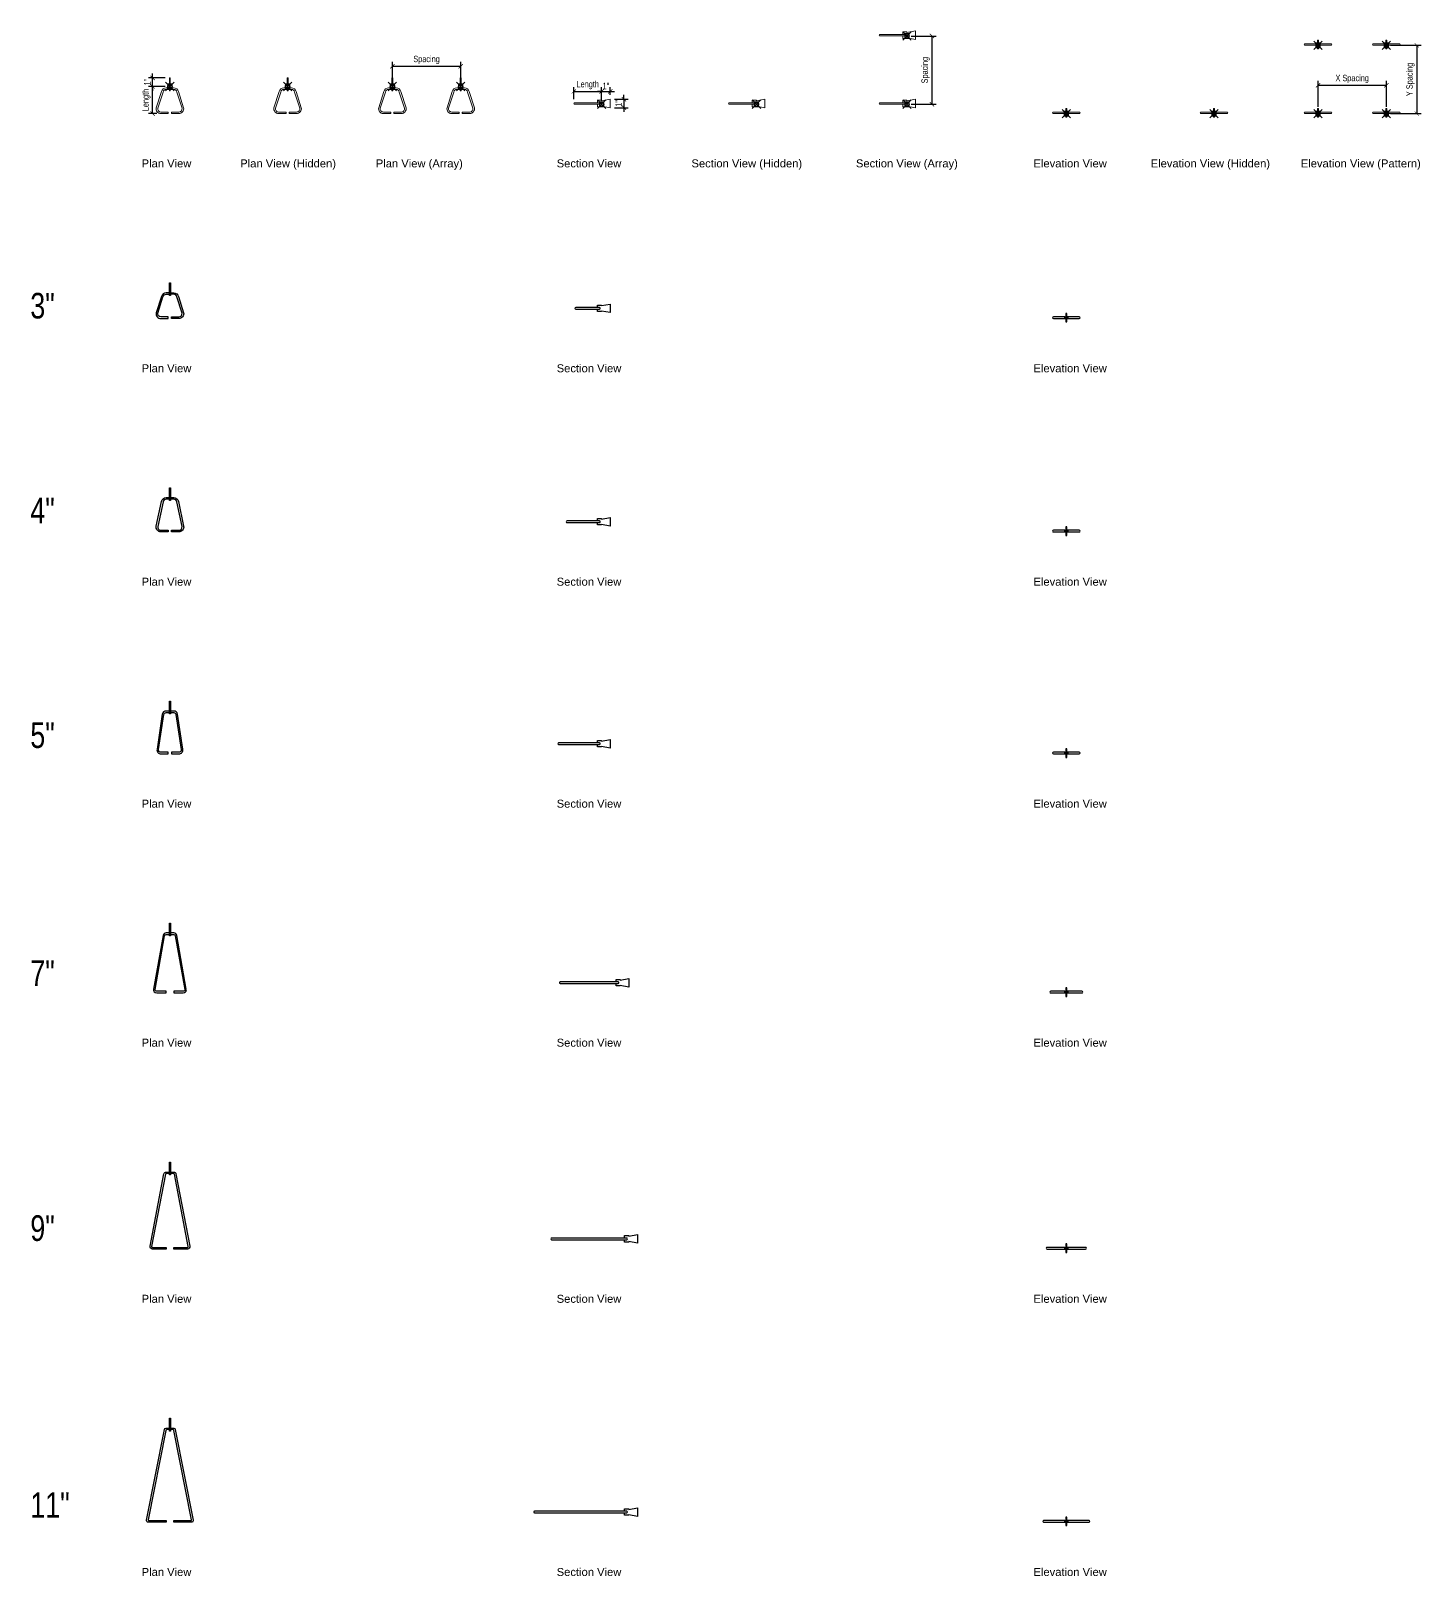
# Model space of a CAD drawing. Header units: inches. Extents: x -9 to 154, y -171 to 10.
import ezdxf
from ezdxf.enums import TextEntityAlignment as Align

# ---------------------------------------------------------------- set-up
doc = ezdxf.new("R2010")
doc.units = ezdxf.units.IN
doc.header["$LTSCALE"] = 48
doc.header["$MEASUREMENT"] = 0
doc.header["$PDMODE"] = 99
doc.header["$PDSIZE"] = 0.5
doc.layers.add('DIMLINE', color=211, linetype='Continuous')
doc.layers.add('FINE', color=90, linetype='Continuous', lineweight=18)
doc.layers.add('TITTXT', color=213, linetype='Continuous', lineweight=50)
doc.styles.add('Arch-Dim', font='ARIAL.TTF', dxfattribs={"width": 0.75})
doc.styles.add('RomanS', font='romans.shx')
doc.dimstyles.new('Aec-Arch-I-96', dxfattribs={"dimscale": 96, "dimtxt": 0.09375, "dimasz": 0.0625, "dimexe": 0.0625, "dimexo": 0.0625, "dimgap": 0.03125, "dimtad": 1, "dimdec": 4, "dimzin": 3, "dimdsep": 46, "dimlunit": 4, "dimtxsty": 'Arch-Dim', "dimblk": 'ARCHTICK', "dimcen": 0.09375, "dimazin": 2, "dimtfac": 0.75, "dimtdec": 4, "dimtix": 1, "dimtmove": 2, "dimatfit": 2, "dimfxl": 1, "dimtolj": 1, "dimtzin": 0, "dimarcsym": 0})

# ---------------------------------------------------------------- blocks, each defined once
blk = doc.blocks.new('Anno_Title_T2')
at = {"color": 0, "linetype": 'ByBlock', "lineweight": -2, "style": 'RomanS'}
blk.add_attdef('TITLE', (0, 0.5), '', height=1.25, dxfattribs=at)
blk.add_attdef('SCALE', text='', height=0.75, dxfattribs=at).set_placement((0, -0.5), align=Align.TOP_LEFT)
blk = doc.blocks.new('_ArchTick')
at = {"color": 0, "linetype": 'ByBlock', "const_width": 0.15}
blk.add_lwpolyline([(-0.5, -0.5), (0.5, 0.5)], dxfattribs=at)
blk = doc.blocks.new('*D21')
at = {"layer": 'DEFPOINTS', "color": 0}
for p in [(5.66, 3.18), (7.63, 3.18), (6.63, 0)]:
    blk.add_point(p, dxfattribs=at)
at = {"layer": 'DIMLINE', "color": 8, "lineweight": -2}
for p, q in [((7.13, 3.18), (5.16, 3.18)), ((5.66, 0), (5.66, 3.18)), ((6.13, 0), (5.16, 0))]:
    blk.add_line(p, q, dxfattribs=at)
at = {"layer": 'DIMLINE', "color": 8, "lineweight": -2, "xscale": 0.5, "yscale": 0.5, "zscale": 0.5}
for p, rotation in [((5.66, 3.18), 90), ((5.66, 0), 270)]:
    blk.add_blockref('_ArchTick', p, dxfattribs=dict(at, rotation=rotation))
at = {"layer": 'DIMLINE', "color": 0, "insert": (4.93, 1.59), "char_height": 0.75, "attachment_point": 5, "rotation": 90, "style": 'Arch-Dim'}
blk.add_mtext('\\A1;Length', dxfattribs=at)
blk = doc.blocks.new('_Open90')
at = {"color": 0, "linetype": 'ByBlock', "lineweight": -2}
for p, q in [((0, 0), (-1, 0)), ((-0.5, 0.5), (0, 0)), ((0, 0), (-0.5, -0.5))]:
    blk.add_line(p, q, dxfattribs=at)
blk = doc.blocks.new('*D22')
at = {"layer": 'DEFPOINTS', "color": 0}
for p in [(41.73, 5.55), (33.73, 3.18), (41.73, 3.18)]:
    blk.add_point(p, dxfattribs=at)
at = {"layer": 'DIMLINE', "color": 8, "lineweight": -2}
for p, q in [((33.73, 3.68), (33.73, 6.05)), ((33.73, 5.55), (41.73, 5.55)), ((41.73, 3.68), (41.73, 6.05))]:
    blk.add_line(p, q, dxfattribs=at)
at = {"layer": 'DIMLINE', "color": 8, "lineweight": -2, "xscale": 0.5, "yscale": 0.5, "zscale": 0.5, "rotation": 180}
blk.add_blockref('_ArchTick', (33.73, 5.55), dxfattribs=at)
at = {"layer": 'DIMLINE', "color": 8, "lineweight": -2, "xscale": 0.5, "yscale": 0.5, "zscale": 0.5}
blk.add_blockref('_ArchTick', (41.73, 5.55), dxfattribs=at)
at = {"layer": 'DIMLINE', "color": 0, "insert": (37.73, 6.29), "char_height": 0.75, "attachment_point": 5, "style": 'Arch-Dim'}
blk.add_mtext('\\A1;Spacing', dxfattribs=at)
blk = doc.blocks.new('*D23')
at = {"layer": 'DEFPOINTS', "color": 0}
for p in [(93.98, 9.09), (93.98, 1.09), (96.9, 1.09)]:
    blk.add_point(p, dxfattribs=at)
at = {"layer": 'DIMLINE', "color": 8, "lineweight": -2}
for p, q in [((94.48, 9.09), (97.4, 9.09)), ((96.9, 9.09), (96.9, 1.09)), ((94.48, 1.09), (97.4, 1.09))]:
    blk.add_line(p, q, dxfattribs=at)
at = {"layer": 'DIMLINE', "color": 8, "lineweight": -2, "xscale": 0.5, "yscale": 0.5, "zscale": 0.5}
for p, rotation in [((96.9, 9.09), 90), ((96.9, 1.09), 270)]:
    blk.add_blockref('_ArchTick', p, dxfattribs=dict(at, rotation=rotation))
at = {"layer": 'DIMLINE', "color": 0, "insert": (96.16, 5.09), "char_height": 0.75, "attachment_point": 5, "rotation": 90, "style": 'Arch-Dim'}
blk.add_mtext('\\A1;Spacing', dxfattribs=at)
blk = doc.blocks.new('*D24')
at = {"layer": 'DEFPOINTS', "color": 0}
for p in [(150.11, 3.32), (142.11, 0.28), (150.11, 0.28)]:
    blk.add_point(p, dxfattribs=at)
at = {"layer": 'DIMLINE', "color": 8, "lineweight": -2}
for p, q in [((142.11, 0.78), (142.11, 3.82)), ((150.11, 0.78), (150.11, 3.82)), ((142.11, 3.32), (150.11, 3.32))]:
    blk.add_line(p, q, dxfattribs=at)
at = {"layer": 'DIMLINE', "color": 8, "lineweight": -2, "xscale": 0.5, "yscale": 0.5, "zscale": 0.5, "rotation": 180}
blk.add_blockref('_ArchTick', (142.11, 3.32), dxfattribs=at)
at = {"layer": 'DIMLINE', "color": 8, "lineweight": -2, "xscale": 0.5, "yscale": 0.5, "zscale": 0.5}
blk.add_blockref('_ArchTick', (150.11, 3.32), dxfattribs=at)
at = {"layer": 'DIMLINE', "color": 0, "insert": (146.11, 4.06), "char_height": 0.75, "attachment_point": 5, "style": 'Arch-Dim'}
blk.add_mtext('\\A1;X Spacing', dxfattribs=at)
blk = doc.blocks.new('*D25')
at = {"layer": 'DEFPOINTS', "color": 0}
for p in [(150.11, 8), (150.11, 0), (153.67, 0)]:
    blk.add_point(p, dxfattribs=at)
at = {"layer": 'DIMLINE', "color": 8, "lineweight": -2}
for p, q in [((150.61, 8), (154.17, 8)), ((153.67, 8), (153.67, 0)), ((150.61, 0), (154.17, 0))]:
    blk.add_line(p, q, dxfattribs=at)
at = {"layer": 'DIMLINE', "color": 8, "lineweight": -2, "xscale": 0.5, "yscale": 0.5, "zscale": 0.5}
for p, rotation in [((153.67, 8), 90), ((153.67, 0), 270)]:
    blk.add_blockref('_ArchTick', p, dxfattribs=dict(at, rotation=rotation))
at = {"layer": 'DIMLINE', "color": 0, "insert": (152.93, 4), "char_height": 0.75, "attachment_point": 5, "rotation": 90, "style": 'Arch-Dim'}
blk.add_mtext('\\A1;Y Spacing', dxfattribs=at)
blk = doc.blocks.new('*D26')
at = {"layer": 'DEFPOINTS', "color": 0}
for p in [(5.66, 4.18), (7.63, 4.18), (7.63, 3.18)]:
    blk.add_point(p, dxfattribs=at)
at = {"layer": 'DIMLINE', "color": 8, "lineweight": -2}
for p, q in [((7.13, 4.18), (5.16, 4.18)), ((5.66, 4.18), (5.66, 4.68)), ((5.66, 3.18), (5.66, 4.18)), ((7.13, 3.18), (5.16, 3.18)), ((5.66, 3.18), (5.66, 2.68))]:
    blk.add_line(p, q, dxfattribs=at)
at = {"layer": 'DIMLINE', "color": 8, "lineweight": -2, "xscale": 0.5, "yscale": 0.5, "zscale": 0.5}
for p, rotation in [((5.66, 4.18), 270), ((5.66, 3.18), 90)]:
    blk.add_blockref('_ArchTick', p, dxfattribs=dict(at, rotation=rotation))
at = {"layer": 'DIMLINE', "color": 0, "insert": (5.04, 3.68), "char_height": 0.75, "attachment_point": 5, "rotation": 90, "style": 'Arch-Dim'}
blk.add_mtext('\\A1;1"', dxfattribs=at)
blk = doc.blocks.new('*D27')
at = {"layer": 'DEFPOINTS', "color": 0}
for p in [(58.23, 2.6), (54.97, 1.19), (58.23, 1.09)]:
    blk.add_point(p, dxfattribs=at)
at = {"layer": 'DIMLINE', "color": 8, "lineweight": -2}
for p, q in [((54.97, 1.69), (54.97, 3.1)), ((54.97, 2.6), (58.23, 2.6)), ((58.23, 1.59), (58.23, 3.1))]:
    blk.add_line(p, q, dxfattribs=at)
at = {"layer": 'DIMLINE', "color": 8, "lineweight": -2, "xscale": 0.5, "yscale": 0.5, "zscale": 0.5, "rotation": 180}
blk.add_blockref('_ArchTick', (54.97, 2.6), dxfattribs=at)
at = {"layer": 'DIMLINE', "color": 8, "lineweight": -2, "xscale": 0.5, "yscale": 0.5, "zscale": 0.5}
blk.add_blockref('_ArchTick', (58.23, 2.6), dxfattribs=at)
at = {"layer": 'DIMLINE', "color": 0, "insert": (56.6, 3.34), "char_height": 0.75, "attachment_point": 5, "style": 'Arch-Dim'}
blk.add_mtext('\\A1;Length', dxfattribs=at)
blk = doc.blocks.new('*D28')
at = {"layer": 'DEFPOINTS', "color": 0}
for p in [(59.23, 2.6), (58.23, 1.09), (59.23, 1.69)]:
    blk.add_point(p, dxfattribs=at)
at = {"layer": 'DIMLINE', "color": 8, "lineweight": -2}
for p, q in [((58.23, 2.6), (57.73, 2.6)), ((58.23, 1.59), (58.23, 3.1)), ((58.23, 2.6), (59.23, 2.6)), ((59.23, 2.19), (59.23, 3.1)), ((59.23, 2.6), (59.73, 2.6))]:
    blk.add_line(p, q, dxfattribs=at)
at = {"layer": 'DIMLINE', "color": 8, "lineweight": -2, "xscale": 0.5, "yscale": 0.5, "zscale": 0.5}
blk.add_blockref('_ArchTick', (58.23, 2.6), dxfattribs=at)
at = {"layer": 'DIMLINE', "color": 8, "lineweight": -2, "xscale": 0.5, "yscale": 0.5, "zscale": 0.5, "rotation": 180}
blk.add_blockref('_ArchTick', (59.23, 2.6), dxfattribs=at)
at = {"layer": 'DIMLINE', "color": 0, "insert": (58.73, 3.23), "char_height": 0.75, "attachment_point": 5, "style": 'Arch-Dim'}
blk.add_mtext('\\A1;1"', dxfattribs=at)
blk = doc.blocks.new('*D29')
at = {"layer": 'DEFPOINTS', "color": 0}
for p in [(59.23, 1.69), (59.23, 0.69), (60.84, 0.69)]:
    blk.add_point(p, dxfattribs=at)
at = {"layer": 'DIMLINE', "color": 8, "lineweight": -2}
for p, q in [((60.84, 1.69), (60.84, 2.19)), ((59.73, 1.69), (61.34, 1.69)), ((59.73, 0.69), (61.34, 0.69)), ((60.84, 1.69), (60.84, 0.69)), ((60.84, 0.69), (60.84, 0.19))]:
    blk.add_line(p, q, dxfattribs=at)
at = {"layer": 'DIMLINE', "color": 8, "lineweight": -2, "xscale": 0.5, "yscale": 0.5, "zscale": 0.5}
for p, rotation in [((60.84, 1.69), 270), ((60.84, 0.69), 90)]:
    blk.add_blockref('_ArchTick', p, dxfattribs=dict(at, rotation=rotation))
at = {"layer": 'DIMLINE', "color": 0, "insert": (60.21, 1.19), "char_height": 0.75, "attachment_point": 5, "rotation": 90, "style": 'Arch-Dim'}
blk.add_mtext('\\A1;1"', dxfattribs=at)
blk = doc.blocks.new('AecDtl_3HorizontalDovetailTrianglePlan')
at = {"color": 0, "linetype": 'ByBlock', "lineweight": -2, "ltscale": 0.0625}
blk.add_lwpolyline([(-0.05, 0), (-0.05, 1), (0.05, 1), (0.05, 0), (0.05, -0.5), (-0.05, -0.5)], close=True, dxfattribs=at)
blk.add_lwpolyline([(-0.05, 0), (0.05, 0)], dxfattribs=at)
for points in [[(-0.05, -0.16), (-0.44, -0.16, 0.35579), (-0.99, -0.61), (-1.6, -2.5, 0.475155), (-1.05, -3.18), (-0.19, -3.18), (-0.19, -2.99), (-1.05, -2.99, -0.467625), (-1.42, -2.55), (-0.81, -0.65, -0.362746), (-0.44, -0.34), (-0.05, -0.34)], [(0.05, -0.16), (0.44, -0.16, -0.35579), (0.99, -0.61), (1.6, -2.5, -0.475155), (1.05, -3.18), (0.19, -3.18), (0.19, -2.99), (1.05, -2.99, 0.467625), (1.42, -2.55), (0.81, -0.65, 0.362746), (0.44, -0.34), (0.05, -0.34)]]:
    blk.add_lwpolyline(points, format="xyb", dxfattribs=at)
blk = doc.blocks.new('AecDtl_3HorizontalDovetailTriangleSection')
at = {"color": 0, "linetype": 'ByBlock', "lineweight": -2, "ltscale": 0.0625}
blk.add_lwpolyline([(-0.25, 0.19), (-3.04, 0.19, 1), (-3.04, 0), (-0.25, 0, 1)], format="xyb", close=True, dxfattribs=at)
blk.add_lwpolyline([(-0.5, 0.19), (-0.5, 0.47), (0, 0.47), (0, 0.41), (1, 0.59), (1, -0.41), (0, -0.22), (0, -0.28), (-0.5, -0.28), (-0.5, 0)], dxfattribs=at)
blk = doc.blocks.new('AecDtl_3HorizontalDovetailTriangleElevation')
at = {"color": 0, "linetype": 'ByBlock', "lineweight": -2, "ltscale": 0.0625}
for points in [[(-0.19, 0.19), (-1.52, 0.19, 1), (-1.52, 0), (-0.19, 0)], [(0.19, 0), (1.52, 0, 1), (1.52, 0.19), (0.19, 0.19)]]:
    blk.add_lwpolyline(points, format="xyb", close=True, dxfattribs=at)
for points in [[(-0.19, 0.19), (-0.05, 0.19)], [(-0.19, 0), (-0.05, 0)], [(0.05, 0.47), (-0.05, 0.47)], [(0.19, 0.19), (0.05, 0.19)], [(0.05, 0), (0.19, 0)], [(-0.05, -0.28), (0.05, -0.28)]]:
    blk.add_lwpolyline(points, dxfattribs=at)
blk.add_lwpolyline([(0.05, 0.59), (-0.05, 0.59), (-0.05, -0.41), (0.05, -0.41)], close=True, dxfattribs=at)
blk = doc.blocks.new('AecDtl_4HorizontalDovetailTriangleSection')
at = {"color": 0, "linetype": 'ByBlock', "lineweight": -2, "ltscale": 0.0625}
blk.add_lwpolyline([(-0.25, 0.19), (-4.04, 0.19, 1), (-4.04, 0), (-0.25, 0, 1)], format="xyb", close=True, dxfattribs=at)
blk.add_lwpolyline([(-0.5, 0.19), (-0.5, 0.47), (0, 0.47), (0, 0.41), (1, 0.59), (1, -0.41), (0, -0.22), (0, -0.28), (-0.5, -0.28), (-0.5, 0)], dxfattribs=at)
blk = doc.blocks.new('AecDtl_4HorizontalDovetailTriangleElevation')
at = {"color": 0, "linetype": 'ByBlock', "lineweight": -2, "ltscale": 0.0625}
for points in [[(-0.19, 0.19), (-1.52, 0.19, 1), (-1.52, 0), (-0.19, 0)], [(0.19, 0), (1.52, 0, 1), (1.52, 0.19), (0.19, 0.19)]]:
    blk.add_lwpolyline(points, format="xyb", close=True, dxfattribs=at)
for points in [[(-0.19, 0.19), (-0.05, 0.19)], [(-0.19, 0), (-0.05, 0)], [(0.05, 0.47), (-0.05, 0.47)], [(0.19, 0.19), (0.05, 0.19)], [(0.05, 0), (0.19, 0)], [(-0.05, -0.28), (0.05, -0.28)]]:
    blk.add_lwpolyline(points, dxfattribs=at)
blk.add_lwpolyline([(0.05, 0.59), (-0.05, 0.59), (-0.05, -0.41), (0.05, -0.41)], close=True, dxfattribs=at)
blk = doc.blocks.new('AecDtl_4HorizontalDovetailTrianglePlan')
at = {"color": 0, "linetype": 'ByBlock', "lineweight": -2, "ltscale": 0.0625}
blk.add_lwpolyline([(-0.05, 0), (-0.05, 1), (0.05, 1), (0.05, 0), (0.05, -0.5), (-0.05, -0.5)], close=True, dxfattribs=at)
blk.add_lwpolyline([(-0.05, 0), (0.05, 0)], dxfattribs=at)
for points in [[(-0.05, -0.34), (-0.44, -0.34, 0.359268), (-0.8, -0.65), (-1.42, -3.55, 0.471381), (-1.05, -3.99), (-0.19, -3.99), (-0.19, -4.18), (-1.05, -4.18, -0.472374), (-1.6, -3.51), (-0.99, -0.61, -0.35835), (-0.44, -0.16), (-0.05, -0.16)], [(0.05, -0.16), (0.44, -0.16, -0.35835), (0.99, -0.61), (1.6, -3.51, -0.472374), (1.05, -4.18), (0.19, -4.18), (0.19, -3.99), (1.05, -3.99, 0.471381), (1.42, -3.55), (0.8, -0.65, 0.359268), (0.44, -0.34), (0.05, -0.34)]]:
    blk.add_lwpolyline(points, format="xyb", dxfattribs=at)
blk = doc.blocks.new('AecDtl_5HorizontalDovetailTriangleSection')
at = {"color": 0, "linetype": 'ByBlock', "lineweight": -2, "ltscale": 0.0625}
blk.add_lwpolyline([(-0.25, 0.19), (-5.04, 0.19, 1), (-5.04, 0), (-0.25, 0, 1)], format="xyb", close=True, dxfattribs=at)
blk.add_lwpolyline([(-0.5, 0.19), (-0.5, 0.47), (0, 0.47), (0, 0.41), (1, 0.59), (1, -0.41), (0, -0.22), (0, -0.28), (-0.5, -0.28), (-0.5, 0)], dxfattribs=at)
blk = doc.blocks.new('AecDtl_5HorizontalDovetailTriangleElevation')
at = {"color": 0, "linetype": 'ByBlock', "lineweight": -2, "ltscale": 0.0625}
for points in [[(-0.19, 0.19), (-1.52, 0.19, 1), (-1.52, 0), (-0.19, 0)], [(0.19, 0), (1.52, 0, 1), (1.52, 0.19), (0.19, 0.19)]]:
    blk.add_lwpolyline(points, format="xyb", close=True, dxfattribs=at)
for points in [[(-0.19, 0.19), (-0.05, 0.19)], [(-0.19, 0), (-0.05, 0)], [(0.05, 0.47), (-0.05, 0.47)], [(0.19, 0.19), (0.05, 0.19)], [(0.05, 0), (0.19, 0)], [(-0.05, -0.28), (0.05, -0.28)]]:
    blk.add_lwpolyline(points, dxfattribs=at)
blk.add_lwpolyline([(0.05, 0.59), (-0.05, 0.59), (-0.05, -0.41), (0.05, -0.41)], close=True, dxfattribs=at)
blk = doc.blocks.new('AecDtl_5HorizontalDovetailTrianglePlan')
at = {"color": 0, "linetype": 'ByBlock', "lineweight": -2, "ltscale": 0.0625}
blk.add_lwpolyline([(-0.05, 0), (-0.05, 1), (0.05, 1), (0.05, 0), (0.05, -0.5), (-0.05, -0.5)], close=True, dxfattribs=at)
blk.add_lwpolyline([(-0.05, 0), (0.05, 0)], dxfattribs=at)
for points in [[(-0.05, -0.16), (-0.13, -0.16), (-0.44, -0.16, 0.360307), (-0.9, -0.54), (-1.51, -4.62, 0.470257), (-1.05, -5.18), (-0.19, -5.18), (-0.19, -4.99), (-1.05, -4.99, -0.473029), (-1.33, -4.66), (-0.71, -0.57, -0.357746), (-0.44, -0.34), (-0.13, -0.34), (-0.05, -0.34)], [(0.05, -0.34), (0.12, -0.34), (0.44, -0.34, -0.357746), (0.71, -0.57), (1.33, -4.66, -0.473029), (1.05, -4.99), (0.19, -4.99), (0.19, -5.18), (1.05, -5.18, 0.470257), (1.51, -4.62), (0.9, -0.54, 0.360307), (0.44, -0.16), (0.12, -0.16), (0.05, -0.16)]]:
    blk.add_lwpolyline(points, format="xyb", dxfattribs=at)
blk = doc.blocks.new('AecDtl_7HorizontalDovetailTriangleSection')
at = {"color": 0, "linetype": 'ByBlock', "lineweight": -2, "ltscale": 0.0625}
blk.add_lwpolyline([(-0.25, 0.19), (-7.04, 0.19, 1), (-7.04, 0), (-0.25, 0, 1)], format="xyb", close=True, dxfattribs=at)
blk.add_lwpolyline([(-0.5, 0.19), (-0.5, 0.47), (0, 0.47), (0, 0.41), (1, 0.59), (1, -0.41), (0, -0.22), (0, -0.28), (-0.5, -0.28), (-0.5, 0)], dxfattribs=at)
blk = doc.blocks.new('AecDtl_7HorizontalDovetailTriangleElevation')
at = {"color": 0, "linetype": 'ByBlock', "lineweight": -2, "ltscale": 0.0625}
for points in [[(-0.19, 0.19), (-1.83, 0.19, 1), (-1.83, 0), (-0.19, 0)], [(0.19, 0), (1.83, 0, 1), (1.83, 0.19), (0.19, 0.19)]]:
    blk.add_lwpolyline(points, format="xyb", close=True, dxfattribs=at)
for points in [[(-0.19, 0.19), (-0.05, 0.19)], [(-0.19, 0), (-0.05, 0)], [(0.05, 0.47), (-0.05, 0.47)], [(0.19, 0.19), (0.05, 0.19)], [(0.05, 0), (0.19, 0)], [(-0.05, -0.28), (0.05, -0.28)]]:
    blk.add_lwpolyline(points, dxfattribs=at)
blk.add_lwpolyline([(0.05, 0.59), (-0.05, 0.59), (-0.05, -0.41), (0.05, -0.41)], close=True, dxfattribs=at)
blk = doc.blocks.new('AecDtl_7HorizontalDovetailTrianglePlan')
at = {"color": 0, "linetype": 'ByBlock', "lineweight": -2, "ltscale": 0.0625}
blk.add_lwpolyline([(-0.05, 0), (-0.05, 1), (0.05, 1), (0.05, 0), (0.05, -0.5), (-0.05, -0.5)], close=True, dxfattribs=at)
blk.add_lwpolyline([(-0.05, 0), (0.05, 0)], dxfattribs=at)
for points in [[(-0.05, -0.16), (-0.44, -0.16, 0.359021), (-0.8, -0.46), (-1.92, -6.73, 0.471648), (-1.55, -7.18), (-0.44, -7.18), (-0.44, -6.99), (-1.55, -6.99, -0.473705), (-1.73, -6.77), (-0.62, -0.49, -0.357124), (-0.44, -0.34), (-0.05, -0.34)], [(0.05, -0.34), (0.44, -0.34, -0.357124), (0.62, -0.49), (1.73, -6.77, -0.473705), (1.55, -6.99), (0.44, -6.99), (0.44, -7.18), (1.55, -7.18, 0.471648), (1.92, -6.73), (0.8, -0.46, 0.359021), (0.44, -0.16), (0.05, -0.16)]]:
    blk.add_lwpolyline(points, format="xyb", dxfattribs=at)
blk = doc.blocks.new('AecDtl_9HorizontalDovetailTriangleSection')
at = {"color": 0, "linetype": 'ByBlock', "lineweight": -2, "ltscale": 0.0625}
blk.add_lwpolyline([(-0.25, 0.19), (-9.04, 0.19, 1), (-9.04, 0), (-0.25, 0, 1)], format="xyb", close=True, dxfattribs=at)
blk.add_lwpolyline([(-0.5, 0.19), (-0.5, 0.47), (0, 0.47), (0, 0.41), (1, 0.59), (1, -0.41), (0, -0.22), (0, -0.28), (-0.5, -0.28), (-0.5, 0)], dxfattribs=at)
blk = doc.blocks.new('AecDtl_11HorizontalDovetailTrianglePlan')
at = {"color": 0, "linetype": 'ByBlock', "lineweight": -2, "ltscale": 0.0625}
blk.add_lwpolyline([(-0.05, 0), (-0.05, 1), (0.05, 1), (0.05, 0), (0.05, -0.5), (-0.05, -0.5)], close=True, dxfattribs=at)
blk.add_lwpolyline([(-0.05, 0), (0.05, 0)], dxfattribs=at)
for points in [[(-0.05, -0.34), (-0.13, -0.34), (-0.34, -0.34, 0.353835), (-0.46, -0.44), (-2.53, -10.92, 0.477285), (-2.47, -10.99), (-0.44, -10.99), (-0.44, -11.18), (-2.55, -11.18, -0.474497), (-2.73, -10.95), (-0.62, -0.31, -0.356395), (-0.44, -0.16), (-0.13, -0.16), (-0.05, -0.16)], [(0.05, -0.16), (0.12, -0.16), (0.44, -0.16, -0.356395), (0.62, -0.31), (2.73, -10.95, -0.474497), (2.55, -11.18), (0.44, -11.18), (0.44, -10.99), (2.47, -10.99, 0.477285), (2.53, -10.92), (0.46, -0.44, 0.353835), (0.34, -0.34), (0.12, -0.34), (0.05, -0.34)]]:
    blk.add_lwpolyline(points, format="xyb", dxfattribs=at)
blk = doc.blocks.new('AecDtl_9HorizontalDovetailTriangleElevation')
at = {"color": 0, "linetype": 'ByBlock', "lineweight": -2, "ltscale": 0.0625}
for points in [[(112.45, -132.81), (110.39, -132.81, 1), (110.39, -133), (112.45, -133)], [(112.82, -133), (114.89, -133, 1), (114.89, -132.81), (112.82, -132.81)]]:
    blk.add_lwpolyline(points, format="xyb", close=True, dxfattribs=at)
for points in [[(112.45, -132.81), (112.59, -132.81)], [(112.45, -133), (112.59, -133)], [(112.68, -132.53), (112.59, -132.53)], [(112.59, -133.28), (112.68, -133.28)], [(112.82, -132.81), (112.68, -132.81)], [(112.68, -133), (112.82, -133)]]:
    blk.add_lwpolyline(points, dxfattribs=at)
blk.add_lwpolyline([(112.68, -132.41), (112.59, -132.41), (112.59, -133.41), (112.68, -133.41)], close=True, dxfattribs=at)
blk = doc.blocks.new('AecDtl_9HorizontalDovetailTrianglePlan')
at = {"color": 0, "linetype": 'ByBlock', "lineweight": -2, "ltscale": 0.0625}
blk.add_lwpolyline([(-0.05, 0), (-0.05, 1), (0.05, 1), (0.05, 0), (0.05, -0.5), (-0.05, -0.5)], close=True, dxfattribs=at)
blk.add_lwpolyline([(-0.05, 0), (0.05, 0)], dxfattribs=at)
for points in [[(-0.05, -0.34), (-0.13, -0.34), (-0.44, -0.34, 0.357456), (-0.53, -0.42), (-2.14, -8.88, 0.473344), (-2.05, -8.99), (-0.44, -8.99), (-0.44, -9.18), (-2.05, -9.18, -0.473865), (-2.33, -8.84), (-0.71, -0.38, -0.356976), (-0.44, -0.16), (-0.13, -0.16), (-0.05, -0.16)], [(0.05, -0.16), (0.12, -0.16), (0.44, -0.16, -0.356976), (0.71, -0.38), (2.33, -8.84, -0.473865), (2.05, -9.18), (0.44, -9.18), (0.44, -8.99), (2.05, -8.99, 0.473344), (2.14, -8.88), (0.53, -0.42, 0.357456), (0.44, -0.34), (0.12, -0.34), (0.05, -0.34)]]:
    blk.add_lwpolyline(points, format="xyb", dxfattribs=at)
blk = doc.blocks.new('AecDtl_11HorizontalDovetailTriangleSection')
at = {"color": 0, "linetype": 'ByBlock', "lineweight": -2, "ltscale": 0.0625}
blk.add_lwpolyline([(-0.25, 0.19), (-11.04, 0.19, 1), (-11.04, 0), (-0.25, 0, 1)], format="xyb", close=True, dxfattribs=at)
blk.add_lwpolyline([(-0.5, 0.19), (-0.5, 0.47), (0, 0.47), (0, 0.41), (1, 0.59), (1, -0.41), (0, -0.22), (0, -0.28), (-0.5, -0.28), (-0.5, 0)], dxfattribs=at)
blk = doc.blocks.new('AecDtl_11HorizontalDovetailTriangleElevation')
at = {"color": 0, "linetype": 'ByBlock', "lineweight": -2, "ltscale": 0.0625}
for points in [[(-0.1875, 0.1875), (-2.65625, 0.1875, 1), (-2.65625, 0), (-0.1875, 0)], [(0.1875, 0), (2.65625, 0, 1), (2.65625, 0.1875), (0.1875, 0.1875)]]:
    blk.add_lwpolyline(points, format="xyb", close=True, dxfattribs=at)
for points in [[(-0.1875, 0.1875), (-0.046875, 0.1875)], [(-0.1875, 0), (-0.046875, 0)], [(0.046875, 0.46875), (-0.046875, 0.46875)], [(0.1875, 0.1875), (0.046875, 0.1875)], [(0.046875, 0), (0.1875, 0)], [(-0.046875, -0.28125), (0.046875, -0.28125)]]:
    blk.add_lwpolyline(points, dxfattribs=at)
blk.add_lwpolyline([(0.046875, 0.59375), (-0.046875, 0.59375), (-0.046875, -0.40625), (0.046875, -0.40625)], close=True, dxfattribs=at)

msp = doc.modelspace()

# ---------------------------------------------------------------- linework, layer by layer
at = {"layer": 'DIMLINE'}
for p in [(93.98021, 9.09375), (142.10518, 8), (150.10518, 8), (7.68086, 3.17969), (21.46256, 3.17969), (33.72664, 3.17969), (41.72664, 3.17969), (58.22845, 1.09375), (76.35066, 1.09375), (93.98021, 1.09375), (112.63535, 0), (129.92841, 0), (142.10518, 0), (150.10518, 0)]:
    msp.add_point(p, dxfattribs=at)
at = {"layer": 'FINE'}
for points in [[(93.73021, 9.28125), (90.81614, 9.28125, 1), (90.81614, 9.09375), (93.73021, 9.09375, 1)], [(57.97845, 1.28125), (55.06439, 1.28125, 1), (55.06439, 1.09375), (57.97845, 1.09375, 1)], [(93.73021, 1.28125), (90.81614, 1.28125, 1), (90.81614, 1.09375), (93.73021, 1.09375, 1)], [(112.44785, 0.1875), (111.11547, 0.1875, 1), (111.11547, 0), (112.44785, 0)], [(112.82285, 0), (114.15522, 0, 1), (114.15522, 0.1875), (112.82285, 0.1875)]]:
    msp.add_lwpolyline(points, format="xyb", close=True, dxfattribs=at)
for points in [[(93.48021, 9.28125), (93.48021, 9.5625), (93.98021, 9.5625), (93.98021, 9.5), (94.98021, 9.6875), (94.98021, 8.6875), (93.98021, 8.875), (93.98021, 8.8125), (93.48021, 8.8125), (93.48021, 9.09375)], [(7.63398, 3.17969), (7.72773, 3.17969)], [(57.72845, 1.28125), (57.72845, 1.5625), (58.22845, 1.5625), (58.22845, 1.5), (59.22845, 1.6875), (59.22845, 0.6875), (58.22845, 0.875), (58.22845, 0.8125), (57.72845, 0.8125), (57.72845, 1.09375)], [(93.48021, 1.28125), (93.48021, 1.5625), (93.98021, 1.5625), (93.98021, 1.5), (94.98021, 1.6875), (94.98021, 0.6875), (93.98021, 0.875), (93.98021, 0.8125), (93.48021, 0.8125), (93.48021, 1.09375)], [(112.44785, 0.1875), (112.58847, 0.1875)], [(112.44785, 0), (112.58847, 0)], [(112.68222, 0.46875), (112.58847, 0.46875)], [(112.82285, 0.1875), (112.68222, 0.1875)], [(112.68222, 0), (112.82285, 0)], [(112.58847, -0.28125), (112.68222, -0.28125)]]:
    msp.add_lwpolyline(points, dxfattribs=at)
at = {"layer": 'FINE', "ltscale": 0.0625}
for points in [[(141.91768, 8.1875), (140.58531, 8.1875, 1), (140.58531, 8), (141.91768, 8)], [(142.29268, 8), (143.62505, 8, 1), (143.62505, 8.1875), (142.29268, 8.1875)], [(149.91768, 8.1875), (148.58531, 8.1875, 1), (148.58531, 8), (149.91768, 8)], [(150.29268, 8), (151.62505, 8, 1), (151.62505, 8.1875), (150.29268, 8.1875)], [(76.10066, 1.28125), (73.1866, 1.28125, 1), (73.1866, 1.09375), (76.10066, 1.09375, 1)], [(129.74091, 0.1875), (128.40853, 0.1875, 1), (128.40853, 0), (129.74091, 0)], [(130.11591, 0), (131.44828, 0, 1), (131.44828, 0.1875), (130.11591, 0.1875)], [(141.91768, 0.1875), (140.58531, 0.1875, 1), (140.58531, 0), (141.91768, 0)], [(142.29268, 0), (143.62505, 0, 1), (143.62505, 0.1875), (142.29268, 0.1875)], [(149.91768, 0.1875), (148.58531, 0.1875, 1), (148.58531, 0), (149.91768, 0)], [(150.29268, 0), (151.62505, 0, 1), (151.62505, 0.1875), (150.29268, 0.1875)]]:
    msp.add_lwpolyline(points, format="xyb", close=True, dxfattribs=at)
for points in [[(141.91768, 8.1875), (142.05831, 8.1875)], [(141.91768, 8), (142.05831, 8)], [(142.15206, 8.46875), (142.05831, 8.46875)], [(142.05831, 7.71875), (142.15206, 7.71875)], [(142.29268, 8.1875), (142.15206, 8.1875)], [(142.15206, 8), (142.29268, 8)], [(149.91768, 8.1875), (150.05831, 8.1875)], [(149.91768, 8), (150.05831, 8)], [(150.15206, 8.46875), (150.05831, 8.46875)], [(150.05831, 7.71875), (150.15206, 7.71875)], [(150.29268, 8.1875), (150.15206, 8.1875)], [(150.15206, 8), (150.29268, 8)], [(21.41569, 3.17969), (21.50944, 3.17969)], [(33.67976, 3.17969), (33.77351, 3.17969)], [(41.67976, 3.17969), (41.77351, 3.17969)], [(75.85066, 1.28125), (75.85066, 1.5625), (76.35066, 1.5625), (76.35066, 1.5), (77.35066, 1.6875), (77.35066, 0.6875), (76.35066, 0.875), (76.35066, 0.8125), (75.85066, 0.8125), (75.85066, 1.09375)], [(129.74091, 0.1875), (129.88153, 0.1875)], [(129.74091, 0), (129.88153, 0)], [(129.97528, 0.46875), (129.88153, 0.46875)], [(130.11591, 0.1875), (129.97528, 0.1875)], [(129.97528, 0), (130.11591, 0)], [(141.91768, 0.1875), (142.05831, 0.1875)], [(141.91768, 0), (142.05831, 0)], [(142.15206, 0.46875), (142.05831, 0.46875)], [(142.29268, 0.1875), (142.15206, 0.1875)], [(142.15206, 0), (142.29268, 0)], [(149.91768, 0.1875), (150.05831, 0.1875)], [(149.91768, 0), (150.05831, 0)], [(150.15206, 0.46875), (150.05831, 0.46875)], [(150.29268, 0.1875), (150.15206, 0.1875)], [(150.15206, 0), (150.29268, 0)], [(129.88153, -0.28125), (129.97528, -0.28125)], [(142.05831, -0.28125), (142.15206, -0.28125)], [(150.05831, -0.28125), (150.15206, -0.28125)]]:
    msp.add_lwpolyline(points, dxfattribs=at)
for points in [[(142.15206, 8.59375), (142.05831, 8.59375), (142.05831, 7.59375), (142.15206, 7.59375)], [(150.15206, 8.59375), (150.05831, 8.59375), (150.05831, 7.59375), (150.15206, 7.59375)], [(21.41569, 3.17969), (21.41569, 4.17969), (21.50944, 4.17969), (21.50944, 3.17969), (21.50944, 2.67969), (21.41569, 2.67969)], [(33.67976, 3.17969), (33.67976, 4.17969), (33.77351, 4.17969), (33.77351, 3.17969), (33.77351, 2.67969), (33.67976, 2.67969)], [(41.67976, 3.17969), (41.67976, 4.17969), (41.77351, 4.17969), (41.77351, 3.17969), (41.77351, 2.67969), (41.67976, 2.67969)], [(129.97528, 0.59375), (129.88153, 0.59375), (129.88153, -0.40625), (129.97528, -0.40625)], [(142.15206, 0.59375), (142.05831, 0.59375), (142.05831, -0.40625), (142.15206, -0.40625)], [(150.15206, 0.59375), (150.05831, 0.59375), (150.05831, -0.40625), (150.15206, -0.40625)]]:
    msp.add_lwpolyline(points, close=True, dxfattribs=at)
at = {"layer": 'FINE'}
for points in [[(7.63398, 3.17969), (7.63398, 4.17969), (7.72773, 4.17969), (7.72773, 3.17969), (7.72773, 2.67969), (7.63398, 2.67969)], [(112.68222, 0.59375), (112.58847, 0.59375), (112.58847, -0.40625), (112.68222, -0.40625)]]:
    msp.add_lwpolyline(points, close=True, dxfattribs=at)
for points in [[(7.63398, 3.02344), (7.24414, 3.02344, 0.35579007), (6.69325, 2.57462), (6.07884, 0.67618, 0.47515463), (6.62974, 0), (7.49336, 0), (7.49336, 0.1875), (6.62974, 0.1875, -0.467625001), (6.26072, 0.62922), (6.87512, 2.52765, -0.362745932), (7.24414, 2.83594), (7.63398, 2.83594)], [(7.72773, 3.02344), (8.11758, 3.02344, -0.35579007), (8.66847, 2.57462), (9.28288, 0.67618, -0.47515463), (8.73198, 0), (7.86836, 0), (7.86836, 0.1875), (8.73198, 0.1875, 0.467625001), (9.101, 0.62922), (8.48659, 2.52765, 0.362745932), (8.11758, 2.83594), (7.72773, 2.83594)]]:
    msp.add_lwpolyline(points, format="xyb", dxfattribs=at)
at = {"layer": 'FINE', "ltscale": 0.0625}
for points in [[(21.41569, 3.02344), (21.02585, 3.02344, 0.35579007), (20.47495, 2.57462), (19.86055, 0.67618, 0.47515463), (20.41144, 0), (21.27506, 0), (21.27506, 0.1875), (20.41144, 0.1875, -0.467625001), (20.04242, 0.62922), (20.65683, 2.52765, -0.362745932), (21.02585, 2.83594), (21.41569, 2.83594)], [(21.50944, 3.02344), (21.89928, 3.02344, -0.35579007), (22.45017, 2.57462), (23.06458, 0.67618, -0.47515463), (22.51369, 0), (21.65006, 0), (21.65006, 0.1875), (22.51369, 0.1875, 0.467625001), (22.8827, 0.62922), (22.2683, 2.52765, 0.362745932), (21.89928, 2.83594), (21.50944, 2.83594)], [(33.67976, 3.02344), (33.28992, 3.02344, 0.35579007), (32.73903, 2.57462), (32.12462, 0.67618, 0.47515463), (32.67551, 0), (33.53914, 0), (33.53914, 0.1875), (32.67551, 0.1875, -0.467625001), (32.30649, 0.62922), (32.9209, 2.52765, -0.362745932), (33.28992, 2.83594), (33.67976, 2.83594)], [(33.77351, 3.02344), (34.16335, 3.02344, -0.35579007), (34.71425, 2.57462), (35.32865, 0.67618, -0.47515463), (34.77776, 0), (33.91414, 0), (33.91414, 0.1875), (34.77776, 0.1875, 0.467625001), (35.14678, 0.62922), (34.53237, 2.52765, 0.362745932), (34.16335, 2.83594), (33.77351, 2.83594)], [(41.67976, 3.02344), (41.28992, 3.02344, 0.35579007), (40.73903, 2.57462), (40.12462, 0.67618, 0.47515463), (40.67551, 0), (41.53914, 0), (41.53914, 0.1875), (40.67551, 0.1875, -0.467625001), (40.30649, 0.62922), (40.9209, 2.52765, -0.362745932), (41.28992, 2.83594), (41.67976, 2.83594)], [(41.77351, 3.02344), (42.16335, 3.02344, -0.35579007), (42.71425, 2.57462), (43.32865, 0.67618, -0.47515463), (42.77776, 0), (41.91414, 0), (41.91414, 0.1875), (42.77776, 0.1875, 0.467625001), (43.14678, 0.62922), (42.53237, 2.52765, 0.362745932), (42.16335, 2.83594), (41.77351, 2.83594)]]:
    msp.add_lwpolyline(points, format="xyb", dxfattribs=at)

# ---------------------------------------------------------------- block references
for name, p in [('AecDtl_3HorizontalDovetailTrianglePlan', (7.68086, -20.82031)), ('AecDtl_3HorizontalDovetailTriangleSection', (58.22845, -22.90625)), ('AecDtl_3HorizontalDovetailTriangleElevation', (112.63535, -24)), ('AecDtl_4HorizontalDovetailTrianglePlan', (7.68086, -44.82031)), ('AecDtl_4HorizontalDovetailTriangleSection', (58.22845, -47.90625)), ('AecDtl_4HorizontalDovetailTriangleElevation', (112.63535, -49)), ('AecDtl_5HorizontalDovetailTrianglePlan', (7.68086, -69.82031)), ('AecDtl_5HorizontalDovetailTriangleSection', (58.22845, -73.90625)), ('AecDtl_5HorizontalDovetailTriangleElevation', (112.63535, -75)), ('AecDtl_7HorizontalDovetailTrianglePlan', (7.68086, -95.82031)), ('AecDtl_7HorizontalDovetailTriangleSection', (60.41466, -101.90625)), ('AecDtl_7HorizontalDovetailTriangleElevation', (112.63535, -103)), ('AecDtl_9HorizontalDovetailTrianglePlan', (7.68086, -123.82031)), ('AecDtl_9HorizontalDovetailTriangleSection', (61.41466, -131.90625)), ('AecDtl_9HorizontalDovetailTriangleElevation', (0, 0)), ('AecDtl_11HorizontalDovetailTrianglePlan', (7.68086, -153.82031)), ('AecDtl_11HorizontalDovetailTriangleSection', (61.41466, -163.90625)), ('AecDtl_11HorizontalDovetailTriangleElevation', (112.63535, -165))]:
    msp.add_blockref(name, p)
at = {"layer": 'TITTXT'}
ref = msp.add_blockref('Anno_Title_T2', (4.37366, -6.67535), dxfattribs=dict(at, xscale=0.75, yscale=0.75, zscale=0.75))
ref.add_attrib('TITLE', 'Plan View', (4.37366, -6.30035), dxfattribs={"layer": '0', "color": 0, "linetype": 'ByBlock', "lineweight": -2, "height": 0.9375, "style": 'Arch-Dim'})
ref = msp.add_blockref('Anno_Title_T2', (15.91668, -6.67535), dxfattribs=dict(at, xscale=0.75, yscale=0.75, zscale=0.75))
ref.add_attrib('TITLE', 'Plan View (Hidden)', (15.91668, -6.30035), dxfattribs={"layer": '0', "color": 0, "linetype": 'ByBlock', "lineweight": -2, "height": 0.9375, "style": 'Arch-Dim'})
ref = msp.add_blockref('Anno_Title_T2', (31.78727, -6.67535), dxfattribs=dict(at, xscale=0.75, yscale=0.75, zscale=0.75))
ref.add_attrib('TITLE', 'Plan View (Array)', (31.78727, -6.30035), dxfattribs={"layer": '0', "color": 0, "linetype": 'ByBlock', "lineweight": -2, "height": 0.9375, "style": 'Arch-Dim'})
ref = msp.add_blockref('Anno_Title_T2', (52.96585, -6.67535), dxfattribs=dict(at, xscale=0.75, yscale=0.75, zscale=0.75))
ref.add_attrib('TITLE', 'Section View', (52.96585, -6.30035), dxfattribs={"layer": '0', "color": 0, "linetype": 'ByBlock', "lineweight": -2, "height": 0.9375, "style": 'Arch-Dim'})
ref = msp.add_blockref('Anno_Title_T2', (68.74794, -6.67535), dxfattribs=dict(at, xscale=0.75, yscale=0.75, zscale=0.75))
ref.add_attrib('TITLE', 'Section View (Hidden)', (68.74794, -6.30035), dxfattribs={"layer": '0', "color": 0, "linetype": 'ByBlock', "lineweight": -2, "height": 0.9375, "style": 'Arch-Dim'})
ref = msp.add_blockref('Anno_Title_T2', (88.00278, -6.67535), dxfattribs=dict(at, xscale=0.75, yscale=0.75, zscale=0.75))
ref.add_attrib('TITLE', 'Section View (Array)', (88.00278, -6.30035), dxfattribs={"layer": '0', "color": 0, "linetype": 'ByBlock', "lineweight": -2, "height": 0.9375, "style": 'Arch-Dim'})
ref = msp.add_blockref('Anno_Title_T2', (108.78993, -6.67535), dxfattribs=dict(at, xscale=0.75, yscale=0.75, zscale=0.75))
ref.add_attrib('TITLE', 'Elevation View', (108.78993, -6.30035), dxfattribs={"layer": '0', "color": 0, "linetype": 'ByBlock', "lineweight": -2, "height": 0.9375, "style": 'Arch-Dim'})
ref = msp.add_blockref('Anno_Title_T2', (122.50845, -6.67535), dxfattribs=dict(at, xscale=0.75, yscale=0.75, zscale=0.75))
ref.add_attrib('TITLE', 'Elevation View (Hidden)', (122.50845, -6.30035), dxfattribs={"layer": '0', "color": 0, "linetype": 'ByBlock', "lineweight": -2, "height": 0.9375, "style": 'Arch-Dim'})
ref = msp.add_blockref('Anno_Title_T2', (140.08721, -6.67535), dxfattribs=dict(at, xscale=0.75, yscale=0.75, zscale=0.75))
ref.add_attrib('TITLE', 'Elevation View (Pattern)', (140.08721, -6.30035), dxfattribs={"layer": '0', "color": 0, "linetype": 'ByBlock', "lineweight": -2, "height": 0.9375, "style": 'Arch-Dim'})
ref = msp.add_blockref('Anno_Title_T2', (4.37366, -30.67535), dxfattribs=dict(at, xscale=0.75, yscale=0.75, zscale=0.75))
ref.add_attrib('TITLE', 'Plan View', (4.37366, -30.30035), dxfattribs={"layer": '0', "color": 0, "linetype": 'ByBlock', "lineweight": -2, "height": 0.9375, "style": 'Arch-Dim'})
ref = msp.add_blockref('Anno_Title_T2', (52.96585, -30.67535), dxfattribs=dict(at, xscale=0.75, yscale=0.75, zscale=0.75))
ref.add_attrib('TITLE', 'Section View', (52.96585, -30.30035), dxfattribs={"layer": '0', "color": 0, "linetype": 'ByBlock', "lineweight": -2, "height": 0.9375, "style": 'Arch-Dim'})
ref = msp.add_blockref('Anno_Title_T2', (108.78993, -30.67535), dxfattribs=dict(at, xscale=0.75, yscale=0.75, zscale=0.75))
ref.add_attrib('TITLE', 'Elevation View', (108.78993, -30.30035), dxfattribs={"layer": '0', "color": 0, "linetype": 'ByBlock', "lineweight": -2, "height": 0.9375, "style": 'Arch-Dim'})
ref = msp.add_blockref('Anno_Title_T2', (4.37366, -55.67535), dxfattribs=dict(at, xscale=0.75, yscale=0.75, zscale=0.75))
ref.add_attrib('TITLE', 'Plan View', (4.37366, -55.30035), dxfattribs={"layer": '0', "color": 0, "linetype": 'ByBlock', "lineweight": -2, "height": 0.9375, "style": 'Arch-Dim'})
ref = msp.add_blockref('Anno_Title_T2', (52.96585, -55.67535), dxfattribs=dict(at, xscale=0.75, yscale=0.75, zscale=0.75))
ref.add_attrib('TITLE', 'Section View', (52.96585, -55.30035), dxfattribs={"layer": '0', "color": 0, "linetype": 'ByBlock', "lineweight": -2, "height": 0.9375, "style": 'Arch-Dim'})
ref = msp.add_blockref('Anno_Title_T2', (108.78993, -55.67535), dxfattribs=dict(at, xscale=0.75, yscale=0.75, zscale=0.75))
ref.add_attrib('TITLE', 'Elevation View', (108.78993, -55.30035), dxfattribs={"layer": '0', "color": 0, "linetype": 'ByBlock', "lineweight": -2, "height": 0.9375, "style": 'Arch-Dim'})
ref = msp.add_blockref('Anno_Title_T2', (4.37366, -81.67535), dxfattribs=dict(at, xscale=0.75, yscale=0.75, zscale=0.75))
ref.add_attrib('TITLE', 'Plan View', (4.37366, -81.30035), dxfattribs={"layer": '0', "color": 0, "linetype": 'ByBlock', "lineweight": -2, "height": 0.9375, "style": 'Arch-Dim'})
ref = msp.add_blockref('Anno_Title_T2', (52.96585, -81.67535), dxfattribs=dict(at, xscale=0.75, yscale=0.75, zscale=0.75))
ref.add_attrib('TITLE', 'Section View', (52.96585, -81.30035), dxfattribs={"layer": '0', "color": 0, "linetype": 'ByBlock', "lineweight": -2, "height": 0.9375, "style": 'Arch-Dim'})
ref = msp.add_blockref('Anno_Title_T2', (108.78993, -81.67535), dxfattribs=dict(at, xscale=0.75, yscale=0.75, zscale=0.75))
ref.add_attrib('TITLE', 'Elevation View', (108.78993, -81.30035), dxfattribs={"layer": '0', "color": 0, "linetype": 'ByBlock', "lineweight": -2, "height": 0.9375, "style": 'Arch-Dim'})
ref = msp.add_blockref('Anno_Title_T2', (4.37366, -109.67535), dxfattribs=dict(at, xscale=0.75, yscale=0.75, zscale=0.75))
ref.add_attrib('TITLE', 'Plan View', (4.37366, -109.30035), dxfattribs={"layer": '0', "color": 0, "linetype": 'ByBlock', "lineweight": -2, "height": 0.9375, "style": 'Arch-Dim'})
ref = msp.add_blockref('Anno_Title_T2', (52.96585, -109.67535), dxfattribs=dict(at, xscale=0.75, yscale=0.75, zscale=0.75))
ref.add_attrib('TITLE', 'Section View', (52.96585, -109.30035), dxfattribs={"layer": '0', "color": 0, "linetype": 'ByBlock', "lineweight": -2, "height": 0.9375, "style": 'Arch-Dim'})
ref = msp.add_blockref('Anno_Title_T2', (108.78993, -109.67535), dxfattribs=dict(at, xscale=0.75, yscale=0.75, zscale=0.75))
ref.add_attrib('TITLE', 'Elevation View', (108.78993, -109.30035), dxfattribs={"layer": '0', "color": 0, "linetype": 'ByBlock', "lineweight": -2, "height": 0.9375, "style": 'Arch-Dim'})
ref = msp.add_blockref('Anno_Title_T2', (4.37366, -139.67535), dxfattribs=dict(at, xscale=0.75, yscale=0.75, zscale=0.75))
ref.add_attrib('TITLE', 'Plan View', (4.37366, -139.30035), dxfattribs={"layer": '0', "color": 0, "linetype": 'ByBlock', "lineweight": -2, "height": 0.9375, "style": 'Arch-Dim'})
ref = msp.add_blockref('Anno_Title_T2', (52.96585, -139.67535), dxfattribs=dict(at, xscale=0.75, yscale=0.75, zscale=0.75))
ref.add_attrib('TITLE', 'Section View', (52.96585, -139.30035), dxfattribs={"layer": '0', "color": 0, "linetype": 'ByBlock', "lineweight": -2, "height": 0.9375, "style": 'Arch-Dim'})
ref = msp.add_blockref('Anno_Title_T2', (108.78993, -139.67535), dxfattribs=dict(at, xscale=0.75, yscale=0.75, zscale=0.75))
ref.add_attrib('TITLE', 'Elevation View', (108.78993, -139.30035), dxfattribs={"layer": '0', "color": 0, "linetype": 'ByBlock', "lineweight": -2, "height": 0.9375, "style": 'Arch-Dim'})
ref = msp.add_blockref('Anno_Title_T2', (4.37366, -171.67535), dxfattribs=dict(at, xscale=0.75, yscale=0.75, zscale=0.75))
ref.add_attrib('TITLE', 'Plan View', (4.37366, -171.30035), dxfattribs={"layer": '0', "color": 0, "linetype": 'ByBlock', "lineweight": -2, "height": 0.9375, "style": 'Arch-Dim'})
ref = msp.add_blockref('Anno_Title_T2', (52.96585, -171.67535), dxfattribs=dict(at, xscale=0.75, yscale=0.75, zscale=0.75))
ref.add_attrib('TITLE', 'Section View', (52.96585, -171.30035), dxfattribs={"layer": '0', "color": 0, "linetype": 'ByBlock', "lineweight": -2, "height": 0.9375, "style": 'Arch-Dim'})
ref = msp.add_blockref('Anno_Title_T2', (108.78993, -171.67535), dxfattribs=dict(at, xscale=0.75, yscale=0.75, zscale=0.75))
ref.add_attrib('TITLE', 'Elevation View', (108.78993, -171.30035), dxfattribs={"layer": '0', "color": 0, "linetype": 'ByBlock', "lineweight": -2, "height": 0.9375, "style": 'Arch-Dim'})

# ---------------------------------------------------------------- texts
at = {"layer": 'DIMLINE', "style": 'Arch-Dim', "width": 0.75}
for s, p in [('3"', (-8.66536, -24)), ('4"', (-8.66536, -48)), ('5"', (-8.66536, -74.31001)), ('7"', (-8.66536, -102.18146)), ('9"', (-8.66536, -132.05291)), ('11"', (-8.66536, -164.48579))]:
    msp.add_text(s, height=3, dxfattribs=at).set_placement(p)

# ---------------------------------------------------------------- dimensions: what is measured, and where the dimension line sits
at = {"layer": 'DIMLINE'}
for base, p1, p2, text, picture, middle in [((96.89809, 1.09375), (93.98021, 9.09375), (93.98021, 1.09375), 'Spacing', '*D23', (96.15645, 5.09375)), ((153.67234, 0), (150.10518, 8), (150.10518, 0), 'Y Spacing', '*D25', (152.93069, 4)), ((5.66183, 3.17969), (6.62974, 0), (7.63398, 3.17969), 'Length', '*D21', (4.92658, 1.58984))]:
    dim = msp.add_linear_dim(base=base, p1=p1, p2=p2, angle=90, text=text, dimstyle='Aec-Arch-I-96', override={"dimscale": 8, "dimclrd": 8, "dimclre": 8, "dimldrblk": 'Open90'}, dxfattribs=at)
    dim.commit()
    dim.dimension.update_dxf_attribs({"geometry": picture, "text_midpoint": middle})
for base, p1, p2, text, picture, middle in [((41.72664, 5.54678), (33.72664, 3.17969), (41.72664, 3.17969), 'Spacing', '*D22', (37.72664, 6.28843)), ((58.22845, 2.60323), (54.97064, 1.1875), (58.22845, 1.09375), 'Length', '*D27', (56.59955, 3.33848)), ((150.10518, 3.31566), (142.10518, 0.28125), (150.10518, 0.28125), 'X Spacing', '*D24', (146.10518, 4.0573))]:
    dim = msp.add_linear_dim(base=base, p1=p1, p2=p2, text=text, dimstyle='Aec-Arch-I-96', override={"dimscale": 8, "dimclrd": 8, "dimclre": 8, "dimldrblk": 'Open90'}, dxfattribs=at)
    dim.commit()
    dim.dimension.update_dxf_attribs({"geometry": picture, "text_midpoint": middle})
for base, p1, p2, picture, middle in [((5.66183, 4.17969), (7.63398, 3.17969), (7.63398, 4.17969), '*D26', (5.0353, 3.67969)), ((60.83605, 0.6875), (59.22845, 1.6875), (59.22845, 0.6875), '*D29', (60.20952, 1.1875))]:
    dim = msp.add_linear_dim(base=base, p1=p1, p2=p2, angle=90, dimstyle='Aec-Arch-I-96', override={"dimscale": 8, "dimclrd": 8, "dimclre": 8, "dimldrblk": 'Open90'}, dxfattribs=at)
    dim.commit()
    dim.dimension.update_dxf_attribs({"geometry": picture, "text_midpoint": middle})
dim = msp.add_linear_dim(base=(59.22845, 2.60323), p1=(58.22845, 1.09375), p2=(59.22845, 1.6875), dimstyle='Aec-Arch-I-96', override={"dimscale": 8, "dimclrd": 8, "dimclre": 8, "dimldrblk": 'Open90'}, dxfattribs=at)
dim.commit()
dim.dimension.update_dxf_attribs({"geometry": '*D28', "text_midpoint": (58.72845, 3.22977)})

doc.saveas('drawing.dxf')
